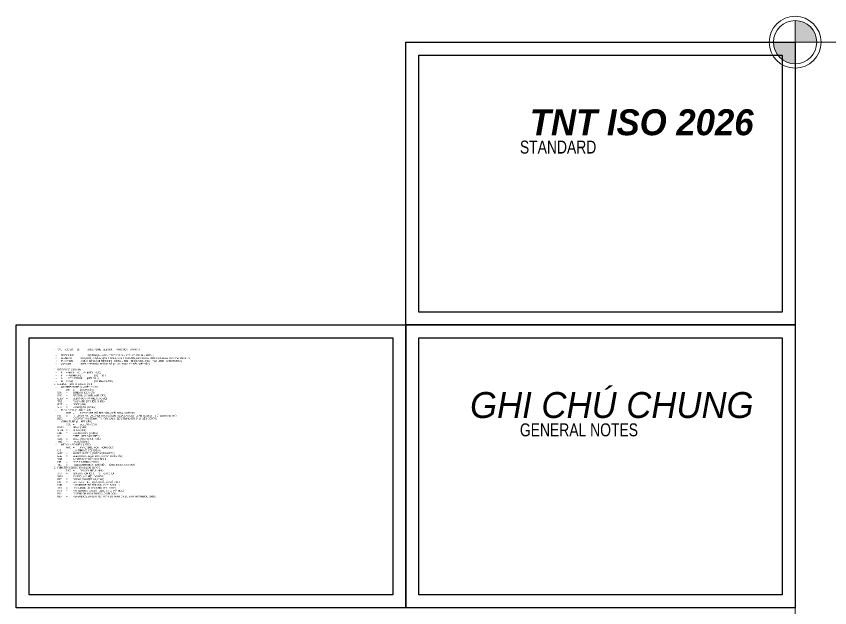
# Model space of a CAD drawing. Header units: millimetres. Extents: x 21129 to 2803301, y -510327 to 166837.
# Drawn here: x 353892 to 447892, y 98437 to 166837 of the extents above; entities that cross this region are included whole.
import ezdxf

# ---------------------------------------------------------------- set-up
doc = ezdxf.new("R2010")
doc.units = ezdxf.units.MM
doc.layers.add('....01_TNT_A_DRAWING', color=7, linetype='Continuous')
doc.layers.add('....20_TNT_N_TEXT', color=9, linetype='Continuous')
doc.layers.add('...12_TNT_LINE_ANNOTATE', color=14, linetype='Continuous', lineweight=0, transparency=0.5)
doc.layers.add('...19_TNT_LINE_LAYOUT', color=250, linetype='Continuous', lineweight=0, plot=False)
doc.styles.add('.TNT_A_TXT_1_MAIN', font='')
doc.styles.add('.TNT_A_TXT_3_NOTE', font='uromans.shx', dxfattribs={"width": 0.8})
doc.styles.get('.TNT_A_TXT_1_MAIN').set_extended_font_data('UNI HelvetIns (H)')

# ---------------------------------------------------------------- blocks, each defined once
blk = doc.blocks.new('.TNT_KHUNG LAYOUT_2')
at = {"color": 250}
blk.add_lwpolyline([(0, 327), (450, 327), (450, 0), (0, 0)], close=True, dxfattribs=at)
at = {"color": 14}
blk.add_lwpolyline([(15, 312), (435, 312), (435, 15), (15, 15)], close=True, dxfattribs=at)
blk = doc.blocks.new('diem moc')
h = blk.add_hatch(color=8)
h.paths.add_polyline_path([(0, 250), (0, 0), (250, 0, 0.414214)])
h.paths.add_polyline_path([(-250, 0, 0.414214), (0, -250), (0, 0)])
at = {"color": 8}
for p, q in [((0, 250), (0, -250)), ((250, 0), (-250, 0))]:
    blk.add_line(p, q, dxfattribs=at)
blk.add_circle((0, 0), 300)
blk.add_circle((0, 0), 250, dxfattribs=at)

msp = doc.modelspace()

# ---------------------------------------------------------------- linework, layer by layer
at = {"layer": '...19_TNT_LINE_LAYOUT', "linetype": 'Continuous'}
msp.add_lwpolyline([(443892.4, 163837.1), (1743892.4, 163837.1), (1743892.4, -510326.6), (443892.4, -510326.6)], close=True, dxfattribs=at)

# ---------------------------------------------------------------- block references
at = {"layer": '....01_TNT_A_DRAWING', "xscale": 100, "yscale": 100, "zscale": 100}
for p in [(353892.4, 98437.1), (398892.4, 98437.1)]:
    msp.add_blockref('.TNT_KHUNG LAYOUT_2', p, dxfattribs=at)
at = {"layer": '...12_TNT_LINE_ANNOTATE', "lineweight": 15, "ltscale": 600, "xscale": 10, "yscale": 10, "zscale": 10}
msp.add_blockref('diem moc', (443892.4, 163837.1), dxfattribs=at)
at = {"xscale": 100, "yscale": 100, "zscale": 100}
msp.add_blockref('.TNT_KHUNG LAYOUT_2', (398892.4, 131137.1), dxfattribs=at)

# ---------------------------------------------------------------- texts
at = {"layer": '....20_TNT_N_TEXT'}
for s, insert, char_height, width, attachment_point, style in [('{\\fUNI Alter Gothic (H)|b1|i1|c0|p18;TNT ISO 2026}', (439092.4, 153037.1), 3000, 33013.349, 9, '.TNT_A_TXT_1_MAIN'), ('\\pxqj;STANDARD', (439092.4, 150937.1), 1500, 27000, 9, '.TNT_A_TXT_3_NOTE'), ('\\A1;\\pxi-3,l4,sm1,t3;*^ICẤU TRÚC ĐẶT TÊN^I: DISCIPLINE - ELEMENT - FUNCTION - VARIANT\\P\\P\\pl5,t5;{\\fSymbol|b0|i0|c2|p18;·^I}DISCIPLINE^I^I: NGÀNH (A = ARCHITECTURE, S = STRUCTURE, M = MEP...)\\P{\\fSymbol|b0|i0|c2|p18;·^I}ELEMENT^I^I: LOẠI ĐỐI TƯỢNG (WAL = WALL, COL = COLUMN, DR = DOOR, WIN = WINDOW, SYM = SYMBOL{\\fArial|b0|i0|c0|p34;…})\\P{\\fSymbol|b0|i0|c2|p18;·^I}FUNCTION^I^I: CHỨC NĂNG CHI TIẾT (DET = DETAIL, DIM = DIMENSION, TAG = TAG, ANN = ANNOTATION)\\P{\\fSymbol|b0|i0|c2|p18;·^I}VARIANT^I^I: BIẾN THỂ HOẶC THÔNG SỐ (01, 02, HOẶC KÝ HIỆU VIẾT TẮT)\\P\\pl4,t3;\\P1.^IDISCIPLINE (NGÀNH)\\P\\pl5,t5;{\\fSymbol|b0|i0|c2|p18;·^I}A^I= ARCHITECTURE^I(KIẾN TRÚC)\\P{\\fSymbol|b0|i0|c2|p18;·^I}F^I= FURNITURE^I^I(NỘI THẤT)\\P{\\fSymbol|b0|i0|c2|p18;·^I}S^I= STRUCTURE^I(KẾT CẤU)\\P{\\fSymbol|b0|i0|c2|p18;·^I}M^I= MEP^I^I^I(CƠ ĐIỆN NƯỚC)\\P\\pl4,t3;2.^IELEMENT (ĐỐI TƯỢNG CHÍNH)\\P\\pl5,t5;-^IARCHITECTURE (A {\\fArial|b0|i0|c0|p34;–} KIẾN TRÚC)\\P\\pl4,t3;^I^I^IDR^I= ^IDOOR (CỬA)^J^IWIN^I= ^IWINDOW (CỬA SỔ)^J^ISEC^I= ^ISECTION (KÝ HIỆU MẶT CẮT)^J^IELEV ^I= ^IELEVATION (KÝ HIỆU CAO ĐỘ)^J^ITAG ^I= ^ITAG/MARK (KÝ HIỆU, NHÃN)^J^IROF ^I= ^IROOF (MÁI)^J^ISTA ^I= ^ISTAIR (CẦU THANG)\\P\\pl5,t5;-^IFURNITURE (F - NỘI THẤT)\\P\\pl4,t3;^I^I^IFUR^I=^IFURNITURE (ĐỒ RỜI: BÀN, GHẾ, SOFA, GIƯỜNG)^J^IINT ^I= ^IINTERIOR FIXTURE (NỘI THẤT CỐ ĐỊNH: BẾP, LAVABO, TỦ ÂM TƯỜNG, THIẾT BỊ TRANG TRÍ)^J^IDEC ^I= ^IDECORATION (TRANG TRÍ: CÂY CẢNH, ĐÈN TRANG TRÍ, PHỤ KIỆN DÉCOR)\\P\\pl5,t5;-^ISTRUCTURE (S {\\fArial|b0|i0|c0|p34;–} KẾT CẤU)\\P\\pl4,t3;^I^I^ICOL ^I= ^ICOLUMN (CỘT)^J^IBEAM ^I= ^IBEAM (DẦM)^J^ISLAB ^I= ^ISLAB (SÀN)^J^IFND ^I= ^IFOUNDATION (MÓNG)^J^ISTL ^I= ^ISTEEL (KẾT CẤU THÉP)^J^IWAL ^I= ^IWALL (TƯỜNG KẾT CẤU)^J^ITRS ^I= ^ITRUSS (GIÀN)\\P\\pl5,t5;-^IMEP (M {\\fArial|b0|i0|c0|p34;–} CƠ ĐIỆN NƯỚC)\\P\\pl4,t3;^I^I^IHVC ^I= ^IHVAC (ĐIỀU HÒA THÔNG GIÓ)^J^ILIG ^I= ^ILIGHTING (CHIẾU SÁNG)^J^IWAT^I= ^IWATER SUPPLY (CẤP/THOÁT NƯỚC)^J^IELE ^I= ^IELECTRICAL (ĐIỆN LỰC, Ổ CẮM, CÔNG TẮC)^J^ISAN ^I= ^ISANITARY (THIẾT BỊ VỆ SINH)^J^IFIR ^I=^IFIRE FIGHTING (PCCC)^J^ITEL ^I= ^ITELECOMMUNICATION (VIỄN THÔNG, MẠNG, CAMERA)\\P3.^IFUNCTION (CHỨC NĂNG/LOẠI BLOCK)\\P^I^I^ITAG^I= ^ITAG (KÝ HIỆU/NHÃN)^J^IANN^I= ^IANNOTATION (CHÚ THÍCH, GHI CHÚ)^J^ISYM ^I= ^ISYMBOL (KÝ HIỆU ĐỒ HỌA)^J^IDET ^I= ^IDETAIL (CHI TIẾT CẤU TẠO)^J^IFIX ^I=^IFIXTURE (THIẾT BỊ LẮP ĐẶT, ĐỒ CỐ ĐỊNH)^J^IFUR ^I= ^IFURNITURE (ĐỒ RỜI: BÀN, GHẾ, SOFA{\\fArial|b0|i0|c0|p34;…})^J^ITXT ^I=^ITEXT ANNOTATION (CHỮ, TEXTNOTE)^J^IPAT ^I= ^IPATTERN/HATCH (VẬT LIỆU, HATCH KÝ HIỆU)^J^IDIM ^I= ^IDIMENSION (KÍCH THƯỚC, DIMBLOCK)^J^IREF ^I= ^IREFERENCE (KHUNG TÊN, KÝ HIỆU THAM CHIẾU, NORTH SYMBOL, GRID)', (358050, 128407.3), 200, 14786.683, 1, '.TNT_A_TXT_3_NOTE'), ('{\\fUNI HelvetIns (H)|b0|i1|c163|p18;GHI CHÚ CHUNG}', (439092.4, 120337.1), 3000, 33013.349, 9, '.TNT_A_TXT_1_MAIN'), ('\\pxqj;GENERAL NOTES', (439092.4, 118237.1), 1500, 27000, 9, '.TNT_A_TXT_3_NOTE')]:
    msp.add_mtext(s, dxfattribs=dict(at, insert=insert, char_height=char_height, width=width, attachment_point=attachment_point, style=style))

doc.saveas('drawing.dxf')
